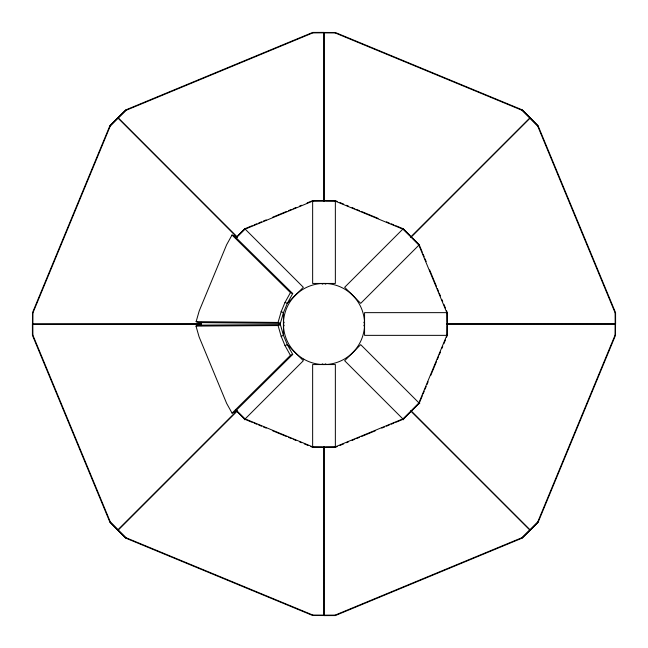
<?xml version="1.0" encoding="UTF-8"?>
<svg xmlns="http://www.w3.org/2000/svg" width="648" height="648" viewBox="0 0 648 648"><rect width="100%" height="100%" fill="white"/><g stroke="black" fill="none" stroke-linecap="round" stroke-linejoin="round"><path stroke-width="0.97" d="M201.05 322.275L201.042 324.17L32.894 324.17L32.951 312.83L110.257 126.06L118.236 118.001L237.176 236.933L235.848 238.278M446.901 335.17L446.958 323.83L615.543 324.016L615.487 335.356L538.18 522.118L530.202 530.186L410.848 411.091L418.827 403.024L446.901 335.17L447.339 335.356L446.569 337.211M447.387 325.904L447.339 335.356L447.339 312.644L446.569 310.789M529.764 529.999L537.743 521.94L615.049 335.17L615.106 323.83M196.133 321.643L199.22 310.902L226.606 244.782L232.025 235.013L234.317 235.961L292.718 293.584L287.299 303.353L283.443 312.644L280.365 323.384L198.418 322.591L196.133 321.643L278.073 322.437L280.365 323.384M278.073 322.437L281.159 311.696L285.007 302.405L290.434 292.637L232.025 235.013M118.001 529.764L117.814 530.202L125.882 538.18L312.644 615.487L323.984 615.543L324.17 446.958L312.83 446.901L244.976 418.827L236.909 410.848L118.001 529.764L126.06 537.743L312.83 615.049L324.17 615.106M323.83 32.894L324.016 32.457L335.356 32.513L522.118 109.82L530.186 117.798L411.067 237.176L402.999 229.198L335.17 201.099L323.83 201.042L323.83 32.894L335.17 32.951L521.94 110.257L529.999 118.236M126.06 537.743L125.882 538.18L109.86 522.086L32.457 335.356L32.4 324.016L201.01 323.83L201.018 325.725M335.17 32.951L335.356 32.513L312.644 32.457L125.915 109.86L117.855 117.839L236.933 237.176L245.001 229.198L312.83 201.066L324.17 201.01L324.17 32.837L323.984 32.4L312.644 32.457L312.83 32.894L324.17 32.837M236.909 410.848L236.731 411.286L237.152 411.091L235.823 409.747M323.83 201.042L324.016 200.605L324.17 201.01M284.213 322.153L283.443 324L284.213 325.847M252.226 422.342L244.79 419.264L244.976 418.827M335.17 201.099L335.356 200.661L337.211 201.431M312.83 446.901L312.644 447.339L310.789 446.569M363.787 325.847L364.557 324L363.787 322.153M324.17 446.958L323.984 447.395L323.83 446.958L335.17 446.901L403.024 418.827L411.091 410.848L530.145 530.161L522.086 538.14L335.356 615.543L324.016 615.6L323.83 446.958M411.067 237.176L411.245 236.739L410.824 236.933L418.802 245.001L446.901 312.83L446.958 324.17L615.6 323.984L615.543 312.644L538.14 125.915L530.161 117.855L410.824 236.933M312.83 615.049L312.644 615.487L335.356 615.543L335.17 615.106L323.83 615.163M521.94 110.257L522.118 109.82L538.14 125.915L537.702 126.101L529.724 118.033M412.258 410.168L419.24 403.186L422.342 395.774M423.112 393.911L424.262 391.125M425.031 389.262L426.19 386.475M426.959 384.62L428.109 381.826M430.799 375.322L436.574 361.382M437.343 359.519L438.494 356.732M439.263 354.877L440.413 352.083M441.952 348.365L442.722 346.51M443.88 343.724L445.419 340.006M411.95 410.597L418.6 403.882M237.832 235.742L244.814 228.76L252.25 225.674M402.999 228.938L344.647 287.299L360.701 303.353L419.062 245.001M118.276 529.967L110.298 521.899L109.86 522.086L117.839 530.145L118.276 529.967L237.152 411.091M244.288 419.774L303.353 360.701L287.299 344.647L283.443 335.356L280.373 324.616L198.296 325.15L196.004 326.098L199.082 336.839L226.638 403.38L232.073 413.141L234.357 412.201L292.726 354.407L287.299 344.647L285.007 345.595L281.159 336.304L278.089 325.563L196.004 326.098M395.774 422.342L403.21 419.264L410.168 412.258M118.033 118.276L126.101 110.298L312.83 32.894M238.1 235.41L244.814 228.76M232.073 413.141L290.434 355.355L292.726 354.407M403.882 418.6L410.597 411.95M335.17 615.106L521.899 537.702L529.967 529.724M254.105 224.905L256.892 223.746M258.755 222.977L261.541 221.819M263.396 221.049L266.19 219.899M272.695 217.202L286.627 211.418M288.49 210.649L291.276 209.49M293.131 208.721L295.917 207.562M299.635 206.024L301.498 205.254M307.071 202.946L312.644 200.629L323.044 200.572M32.837 323.83L32.894 335.17L32.457 335.356L32.513 312.644L109.82 125.882L117.798 117.814L118.236 118.001M201.01 323.83L200.572 324.016L201.042 324.17M322.153 284.213L324 283.443L325.847 284.213M278.089 325.563L280.373 324.616M281.159 336.304L283.443 335.356L283.443 312.644L281.159 311.696M446.901 312.83L447.339 312.644L447.387 322.096M325.847 363.787L324 364.557L322.153 363.787M446.958 324.17L447.395 323.984L446.958 323.83M615.163 324.17L615.106 312.83L615.543 312.644L615.487 335.356L615.049 335.17M337.211 446.569L335.356 447.339L325.904 447.387M340.006 445.419L343.724 443.88M346.51 442.722L348.365 441.952M352.083 440.413L354.877 439.263M356.732 438.494L359.519 437.343M361.382 436.574L375.322 430.799M381.826 428.109L384.62 426.959M386.475 426.19L389.262 425.031M391.125 424.262L393.911 423.112M447.08 312.644L364.557 312.644L364.557 335.356L447.08 335.356M325.904 200.613L335.356 200.661L312.644 200.661L312.83 201.066M322.096 447.387L312.644 447.339L335.356 447.339L335.17 446.901M339.998 202.589L343.715 204.128M346.502 205.278L348.365 206.048M352.083 207.587L354.869 208.745M356.724 209.515L359.51 210.673M361.373 211.442L378.1 218.368M386.459 221.827L389.246 222.985M391.109 223.754L393.895 224.913M395.75 225.682L403.186 228.76L409.901 235.41M110.257 126.06L109.82 125.882L125.915 109.86L126.101 110.298M237.176 236.933L236.739 236.755L236.933 237.176M290.434 292.637L292.718 293.584M285.007 302.405L287.299 303.353L303.353 287.299L245.001 228.938M418.827 403.024L419.264 403.21M410.848 411.091L411.286 411.269L411.091 410.848M32.951 312.83L32.513 312.644L32.457 323.984L32.894 324.17M537.743 521.94L538.18 522.118L522.086 538.14L521.899 537.702M254.089 423.112L256.875 424.262M258.738 425.031L261.525 426.19M263.38 426.959L266.174 428.109M272.678 430.799L286.619 436.574M288.481 437.343L291.268 438.494M293.123 439.263L295.917 440.413M299.635 441.952L301.49 442.722M304.276 443.88L307.994 445.419M237.403 411.95L244.118 418.6M403.186 228.76L410.168 235.742M412.258 237.832L419.24 244.814L422.318 252.25M419.774 403.712L360.701 344.647L344.647 360.701L403.712 419.774M237.832 412.258L244.814 419.24M412.59 238.1L419.24 244.814M285.007 345.595L290.434 355.355M537.702 126.101L615.106 312.83M423.087 254.105L424.246 256.892M425.015 258.755L426.173 261.541M429.632 269.9L436.558 286.627M437.327 288.49L438.485 291.276M439.255 293.131L440.413 295.917M441.952 299.635L442.722 301.498M443.872 304.285L445.411 308.002M403.024 418.827L403.21 419.264M32.894 335.17L110.298 521.899M335.356 200.921L335.356 283.443L312.644 283.443L312.644 200.921M335.356 447.08L335.356 364.557L312.644 364.557L312.644 447.08M200.661 322.518L200.661 325.482M303.726 359.122A40.557 40.557 0 0 0 364.557 324A40.557 40.557 0 0 0 303.726 288.878A40.557 40.557 0 0 0 303.726 359.122"/></g></svg>
